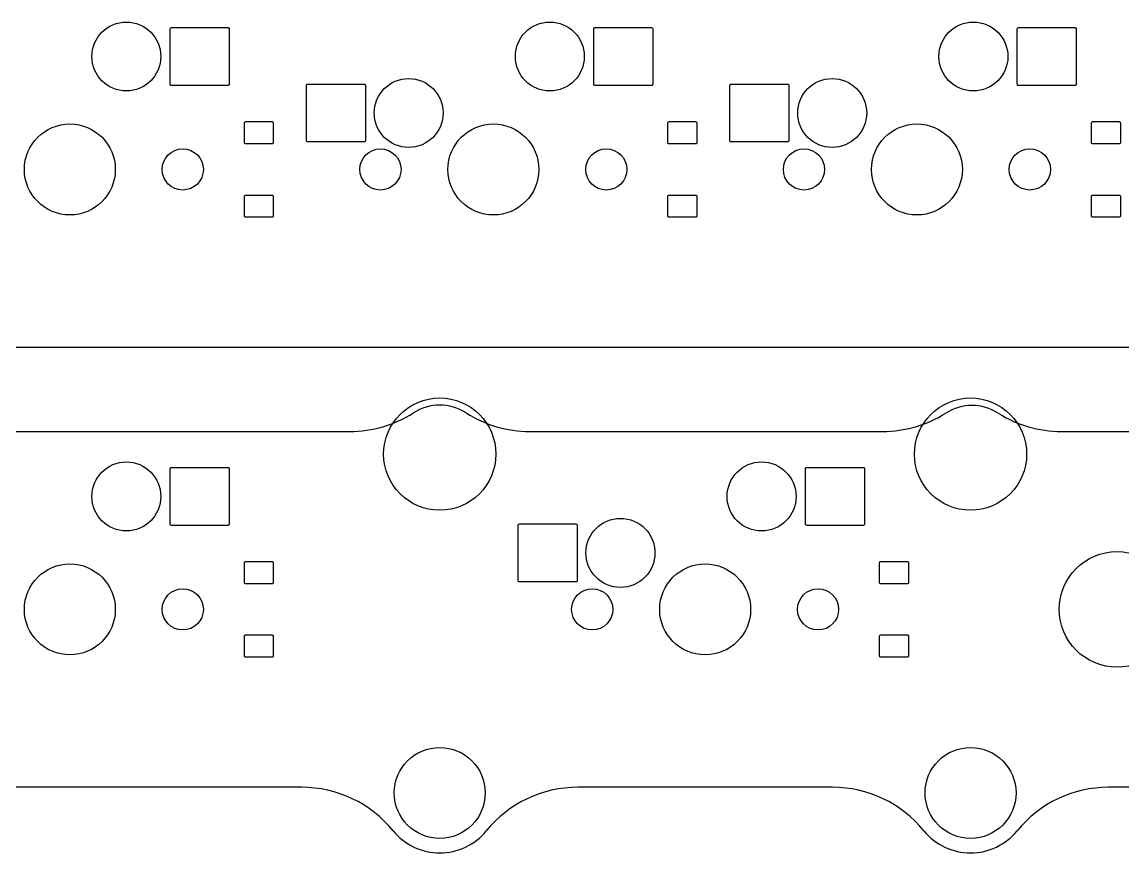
# Model space of a CAD drawing. Extents: x -27 to 356, y -111 to 35.
# Drawn here: x 226.45 to 275.97, y -30.74 to 6.63 of the extents above; entities that cross this region are included whole.
import ezdxf

# ---------------------------------------------------------------- set-up
doc = ezdxf.new("R2010")
doc.units = 0
doc.layers.add('BLACK', color=7, linetype='CONTINUOUS')

msp = doc.modelspace()

# ---------------------------------------------------------------- linework, layer by layer
at = {"layer": 'BLACK', "linetype": 'CONTINUOUS'}
for p, q in [((233.116, 6.33), (233.12, 6.34952)), ((233.116, 3.83), (233.116, 6.33)), ((233.12, 6.34952), (233.131, 6.36606)), ((233.131, 6.36606), (233.147, 6.37712)), ((233.147, 6.37712), (233.167, 6.381)), ((233.167, 6.381), (235.717, 6.381)), ((235.717, 6.381), (235.737, 6.37712)), ((235.737, 6.37712), (235.753, 6.36606)), ((235.753, 6.36606), (235.764, 6.34952)), ((235.764, 6.34952), (235.768, 6.33)), ((235.768, 6.33), (235.768, 3.83)), ((252.166, 6.33), (252.17, 6.34952)), ((252.166, 3.83), (252.166, 6.33)), ((252.17, 6.34952), (252.181, 6.36606)), ((252.181, 6.36606), (252.197, 6.37712)), ((252.197, 6.37712), (252.217, 6.381)), ((252.217, 6.381), (254.767, 6.381)), ((254.767, 6.381), (254.787, 6.37712)), ((254.787, 6.37712), (254.803, 6.36606)), ((254.803, 6.36606), (254.814, 6.34952)), ((254.814, 6.34952), (254.818, 6.33)), ((254.818, 6.33), (254.818, 3.83)), ((271.216, 6.33), (271.22, 6.34952)), ((271.216, 3.83), (271.216, 6.33)), ((271.22, 6.34952), (271.231, 6.36606)), ((271.231, 6.36606), (271.247, 6.37712)), ((271.247, 6.37712), (271.267, 6.381)), ((271.267, 6.381), (273.817, 6.381)), ((273.817, 6.381), (273.837, 6.37712)), ((273.837, 6.37712), (273.853, 6.36606)), ((273.853, 6.36606), (273.864, 6.34952)), ((273.864, 6.34952), (273.868, 6.33)), ((273.868, 6.33), (273.868, 3.83)), ((233.12, 3.81048), (233.116, 3.83)), ((233.131, 3.79394), (233.12, 3.81048)), ((233.147, 3.78288), (233.131, 3.79394)), ((233.167, 3.779), (233.147, 3.78288)), ((235.717, 3.779), (233.167, 3.779)), ((235.737, 3.78288), (235.717, 3.779)), ((235.753, 3.79394), (235.737, 3.78288)), ((235.764, 3.81048), (235.753, 3.79394)), ((235.768, 3.83), (235.764, 3.81048)), ((239.239, 3.79), (239.243, 3.80952)), ((239.239, 1.29), (239.239, 3.79)), ((239.243, 3.80952), (239.254, 3.82606)), ((239.254, 3.82606), (239.27, 3.83712)), ((239.27, 3.83712), (239.29, 3.841)), ((239.29, 3.841), (241.84, 3.841)), ((241.84, 3.841), (241.86, 3.83712)), ((241.86, 3.83712), (241.876, 3.82606)), ((241.876, 3.82606), (241.887, 3.80952)), ((241.887, 3.80952), (241.891, 3.79)), ((241.891, 3.79), (241.891, 1.29)), ((252.17, 3.81048), (252.166, 3.83)), ((252.181, 3.79394), (252.17, 3.81048)), ((252.197, 3.78288), (252.181, 3.79394)), ((252.217, 3.779), (252.197, 3.78288)), ((254.767, 3.779), (252.217, 3.779)), ((254.787, 3.78288), (254.767, 3.779)), ((254.803, 3.79394), (254.787, 3.78288)), ((254.814, 3.81048), (254.803, 3.79394)), ((254.818, 3.83), (254.814, 3.81048)), ((258.289, 3.79), (258.293, 3.80952)), ((258.289, 1.29), (258.289, 3.79)), ((258.293, 3.80952), (258.304, 3.82606)), ((258.304, 3.82606), (258.32, 3.83712)), ((258.32, 3.83712), (258.34, 3.841)), ((258.34, 3.841), (260.89, 3.841)), ((260.89, 3.841), (260.91, 3.83712)), ((260.91, 3.83712), (260.926, 3.82606)), ((260.926, 3.82606), (260.937, 3.80952)), ((260.937, 3.80952), (260.941, 3.79)), ((260.941, 3.79), (260.941, 1.29)), ((271.22, 3.81048), (271.216, 3.83)), ((271.231, 3.79394), (271.22, 3.81048)), ((271.247, 3.78288), (271.231, 3.79394)), ((271.267, 3.779), (271.247, 3.78288)), ((273.817, 3.779), (271.267, 3.779)), ((273.837, 3.78288), (273.817, 3.779)), ((273.853, 3.79394), (273.837, 3.78288)), ((273.864, 3.81048), (273.853, 3.79394)), ((273.868, 3.83), (273.864, 3.81048)), ((236.449, 2.1), (236.453, 2.11952)), ((236.449, 1.2), (236.449, 2.1)), ((236.453, 2.11952), (236.464, 2.13606)), ((236.464, 2.13606), (236.48, 2.14712)), ((236.48, 2.14712), (236.5, 2.151)), ((236.5, 2.151), (237.7, 2.151)), ((237.7, 2.151), (237.72, 2.14712)), ((237.72, 2.14712), (237.736, 2.13606)), ((237.736, 2.13606), (237.747, 2.11952)), ((237.747, 2.11952), (237.751, 2.1)), ((237.751, 2.1), (237.751, 1.2)), ((255.499, 2.1), (255.503, 2.11952)), ((255.499, 1.2), (255.499, 2.1)), ((255.503, 2.11952), (255.514, 2.13606)), ((255.514, 2.13606), (255.53, 2.14712)), ((255.53, 2.14712), (255.55, 2.151)), ((255.55, 2.151), (256.75, 2.151)), ((256.75, 2.151), (256.77, 2.14712)), ((256.77, 2.14712), (256.786, 2.13606)), ((256.786, 2.13606), (256.797, 2.11952)), ((256.797, 2.11952), (256.801, 2.1)), ((256.801, 2.1), (256.801, 1.2)), ((274.549, 2.1), (274.553, 2.11952)), ((274.549, 1.2), (274.549, 2.1)), ((274.553, 2.11952), (274.564, 2.13606)), ((274.564, 2.13606), (274.58, 2.14712)), ((274.58, 2.14712), (274.6, 2.151)), ((274.6, 2.151), (275.8, 2.151)), ((275.8, 2.151), (275.82, 2.14712)), ((275.82, 2.14712), (275.836, 2.13606)), ((275.836, 2.13606), (275.847, 2.11952)), ((275.847, 2.11952), (275.851, 2.1)), ((275.851, 2.1), (275.851, 1.2)), ((236.453, 1.18048), (236.449, 1.2)), ((236.464, 1.16394), (236.453, 1.18048)), ((236.48, 1.15288), (236.464, 1.16394)), ((236.5, 1.149), (236.48, 1.15288)), ((237.7, 1.149), (236.5, 1.149)), ((237.72, 1.15288), (237.7, 1.149)), ((237.736, 1.16394), (237.72, 1.15288)), ((237.747, 1.18048), (237.736, 1.16394)), ((237.751, 1.2), (237.747, 1.18048)), ((239.243, 1.27048), (239.239, 1.29)), ((239.254, 1.25394), (239.243, 1.27048)), ((239.27, 1.24288), (239.254, 1.25394)), ((239.29, 1.239), (239.27, 1.24288)), ((241.84, 1.239), (239.29, 1.239)), ((241.86, 1.24288), (241.84, 1.239)), ((241.876, 1.25394), (241.86, 1.24288)), ((241.887, 1.27048), (241.876, 1.25394)), ((241.891, 1.29), (241.887, 1.27048)), ((255.503, 1.18048), (255.499, 1.2)), ((255.514, 1.16394), (255.503, 1.18048)), ((255.53, 1.15288), (255.514, 1.16394)), ((255.55, 1.149), (255.53, 1.15288)), ((256.75, 1.149), (255.55, 1.149)), ((256.77, 1.15288), (256.75, 1.149)), ((256.786, 1.16394), (256.77, 1.15288)), ((256.797, 1.18048), (256.786, 1.16394)), ((256.801, 1.2), (256.797, 1.18048)), ((258.293, 1.27048), (258.289, 1.29)), ((258.304, 1.25394), (258.293, 1.27048)), ((258.32, 1.24288), (258.304, 1.25394)), ((258.34, 1.239), (258.32, 1.24288)), ((260.89, 1.239), (258.34, 1.239)), ((260.91, 1.24288), (260.89, 1.239)), ((260.926, 1.25394), (260.91, 1.24288)), ((260.937, 1.27048), (260.926, 1.25394)), ((260.941, 1.29), (260.937, 1.27048)), ((274.553, 1.18048), (274.549, 1.2)), ((274.564, 1.16394), (274.553, 1.18048)), ((274.58, 1.15288), (274.564, 1.16394)), ((274.6, 1.149), (274.58, 1.15288)), ((275.8, 1.149), (274.6, 1.149)), ((275.82, 1.15288), (275.8, 1.149)), ((275.836, 1.16394), (275.82, 1.15288)), ((275.847, 1.18048), (275.836, 1.16394)), ((275.851, 1.2), (275.847, 1.18048)), ((236.449, -1.2), (236.453, -1.18048)), ((236.449, -2.1), (236.449, -1.2)), ((236.453, -1.18048), (236.464, -1.16394)), ((236.464, -1.16394), (236.48, -1.15288)), ((236.48, -1.15288), (236.5, -1.149)), ((236.5, -1.149), (237.7, -1.149)), ((237.7, -1.149), (237.72, -1.15288)), ((237.72, -1.15288), (237.736, -1.16394)), ((237.736, -1.16394), (237.747, -1.18048)), ((237.747, -1.18048), (237.751, -1.2)), ((237.751, -1.2), (237.751, -2.1)), ((255.499, -1.2), (255.503, -1.18048)), ((255.499, -2.1), (255.499, -1.2)), ((255.503, -1.18048), (255.514, -1.16394)), ((255.514, -1.16394), (255.53, -1.15288)), ((255.53, -1.15288), (255.55, -1.149)), ((255.55, -1.149), (256.75, -1.149)), ((256.75, -1.149), (256.77, -1.15288)), ((256.77, -1.15288), (256.786, -1.16394)), ((256.786, -1.16394), (256.797, -1.18048)), ((256.797, -1.18048), (256.801, -1.2)), ((256.801, -1.2), (256.801, -2.1)), ((274.549, -1.2), (274.553, -1.18048)), ((274.549, -2.1), (274.549, -1.2)), ((274.553, -1.18048), (274.564, -1.16394)), ((274.564, -1.16394), (274.58, -1.15288)), ((274.58, -1.15288), (274.6, -1.149)), ((274.6, -1.149), (275.8, -1.149)), ((275.8, -1.149), (275.82, -1.15288)), ((275.82, -1.15288), (275.836, -1.16394)), ((275.836, -1.16394), (275.847, -1.18048)), ((275.847, -1.18048), (275.851, -1.2)), ((275.851, -1.2), (275.851, -2.1)), ((236.453, -2.11952), (236.449, -2.1)), ((236.464, -2.13606), (236.453, -2.11952)), ((236.48, -2.14712), (236.464, -2.13606)), ((236.5, -2.151), (236.48, -2.14712)), ((237.7, -2.151), (236.5, -2.151)), ((237.72, -2.14712), (237.7, -2.151)), ((237.736, -2.13606), (237.72, -2.14712)), ((237.747, -2.11952), (237.736, -2.13606)), ((237.751, -2.1), (237.747, -2.11952)), ((255.503, -2.11952), (255.499, -2.1)), ((255.514, -2.13606), (255.503, -2.11952)), ((255.53, -2.14712), (255.514, -2.13606)), ((255.55, -2.151), (255.53, -2.14712)), ((256.75, -2.151), (255.55, -2.151)), ((256.77, -2.14712), (256.75, -2.151)), ((256.786, -2.13606), (256.77, -2.14712)), ((256.797, -2.11952), (256.786, -2.13606)), ((256.801, -2.1), (256.797, -2.11952)), ((274.553, -2.11952), (274.549, -2.1)), ((274.564, -2.13606), (274.553, -2.11952)), ((274.58, -2.14712), (274.564, -2.13606)), ((274.6, -2.151), (274.58, -2.14712)), ((275.8, -2.151), (274.6, -2.151)), ((275.82, -2.14712), (275.8, -2.151)), ((275.836, -2.13606), (275.82, -2.14712)), ((275.847, -2.11952), (275.836, -2.13606)), ((275.851, -2.1), (275.847, -2.11952)), ((349.875, -8), (-21.025, -8)), ((349.875, -8), (-21.025, -8)), ((-21.025, -11.785), (241.191, -11.785)), ((-21.025, -11.785), (241.191, -11.785)), ((249.283, -11.785), (265.152, -11.785)), ((249.283, -11.785), (265.152, -11.785)), ((273.198, -11.785), (349.875, -11.785)), ((273.198, -11.785), (349.875, -11.785)), ((233.116, -13.455), (233.12, -13.4355)), ((233.116, -15.955), (233.116, -13.455)), ((233.12, -13.4355), (233.131, -13.4189)), ((233.131, -13.4189), (233.147, -13.4079)), ((233.147, -13.4079), (233.167, -13.404)), ((233.167, -13.404), (235.717, -13.404)), ((235.717, -13.404), (235.737, -13.4079)), ((235.737, -13.4079), (235.753, -13.4189)), ((235.753, -13.4189), (235.764, -13.4355)), ((235.764, -13.4355), (235.768, -13.455)), ((235.768, -13.455), (235.768, -15.955)), ((261.691, -13.455), (261.695, -13.4355)), ((261.691, -15.955), (261.691, -13.455)), ((261.695, -13.4355), (261.706, -13.4189)), ((261.706, -13.4189), (261.722, -13.4079)), ((261.722, -13.4079), (261.742, -13.404)), ((261.742, -13.404), (264.292, -13.404)), ((264.292, -13.404), (264.312, -13.4079)), ((264.312, -13.4079), (264.328, -13.4189)), ((264.328, -13.4189), (264.339, -13.4355)), ((264.339, -13.4355), (264.343, -13.455)), ((264.343, -13.455), (264.343, -15.955)), ((233.12, -15.9745), (233.116, -15.955)), ((233.131, -15.9911), (233.12, -15.9745)), ((233.147, -16.0021), (233.131, -15.9911)), ((233.167, -16.006), (233.147, -16.0021)), ((235.717, -16.006), (233.167, -16.006)), ((235.737, -16.0021), (235.717, -16.006)), ((235.753, -15.9911), (235.737, -16.0021)), ((235.764, -15.9745), (235.753, -15.9911)), ((235.768, -15.955), (235.764, -15.9745)), ((248.764, -15.995), (248.768, -15.9755)), ((248.764, -18.495), (248.764, -15.995)), ((248.768, -15.9755), (248.779, -15.9589)), ((248.779, -15.9589), (248.795, -15.9479)), ((248.795, -15.9479), (248.815, -15.944)), ((248.815, -15.944), (251.365, -15.944)), ((251.365, -15.944), (251.385, -15.9479)), ((251.385, -15.9479), (251.401, -15.9589)), ((251.401, -15.9589), (251.412, -15.9755)), ((251.412, -15.9755), (251.416, -15.995)), ((251.416, -15.995), (251.416, -18.495)), ((261.695, -15.9745), (261.691, -15.955)), ((261.706, -15.9911), (261.695, -15.9745)), ((261.722, -16.0021), (261.706, -15.9911)), ((261.742, -16.006), (261.722, -16.0021)), ((264.292, -16.006), (261.742, -16.006)), ((264.312, -16.0021), (264.292, -16.006)), ((264.328, -15.9911), (264.312, -16.0021)), ((264.339, -15.9745), (264.328, -15.9911)), ((264.343, -15.955), (264.339, -15.9745)), ((236.449, -17.685), (236.453, -17.6655)), ((236.449, -18.585), (236.449, -17.685)), ((236.453, -17.6655), (236.464, -17.6489)), ((236.464, -17.6489), (236.48, -17.6379)), ((236.48, -17.6379), (236.5, -17.634)), ((236.5, -17.634), (237.7, -17.634)), ((237.7, -17.634), (237.72, -17.6379)), ((237.72, -17.6379), (237.736, -17.6489)), ((237.736, -17.6489), (237.747, -17.6655)), ((237.747, -17.6655), (237.751, -17.685)), ((237.751, -17.685), (237.751, -18.585)), ((265.024, -17.685), (265.028, -17.6655)), ((265.024, -18.585), (265.024, -17.685)), ((265.028, -17.6655), (265.039, -17.6489)), ((265.039, -17.6489), (265.055, -17.6379)), ((265.055, -17.6379), (265.075, -17.634)), ((265.075, -17.634), (266.275, -17.634)), ((266.275, -17.634), (266.295, -17.6379)), ((266.295, -17.6379), (266.311, -17.6489)), ((266.311, -17.6489), (266.322, -17.6655)), ((266.322, -17.6655), (266.326, -17.685)), ((266.326, -17.685), (266.326, -18.585)), ((236.453, -18.6045), (236.449, -18.585)), ((236.464, -18.6211), (236.453, -18.6045)), ((236.48, -18.6321), (236.464, -18.6211)), ((236.5, -18.636), (236.48, -18.6321)), ((237.7, -18.636), (236.5, -18.636)), ((237.72, -18.6321), (237.7, -18.636)), ((237.736, -18.6211), (237.72, -18.6321)), ((237.747, -18.6045), (237.736, -18.6211)), ((237.751, -18.585), (237.747, -18.6045)), ((248.768, -18.5145), (248.764, -18.495)), ((248.779, -18.5311), (248.768, -18.5145)), ((248.795, -18.5421), (248.779, -18.5311)), ((248.815, -18.546), (248.795, -18.5421)), ((251.365, -18.546), (248.815, -18.546)), ((251.385, -18.5421), (251.365, -18.546)), ((251.401, -18.5311), (251.385, -18.5421)), ((251.412, -18.5145), (251.401, -18.5311)), ((251.416, -18.495), (251.412, -18.5145)), ((265.028, -18.6045), (265.024, -18.585)), ((265.039, -18.6211), (265.028, -18.6045)), ((265.055, -18.6321), (265.039, -18.6211)), ((265.075, -18.636), (265.055, -18.6321)), ((266.275, -18.636), (265.075, -18.636)), ((266.295, -18.6321), (266.275, -18.636)), ((266.311, -18.6211), (266.295, -18.6321)), ((266.322, -18.6045), (266.311, -18.6211)), ((266.326, -18.585), (266.322, -18.6045)), ((236.449, -20.985), (236.453, -20.9655)), ((236.449, -21.885), (236.449, -20.985)), ((236.453, -20.9655), (236.464, -20.9489)), ((236.464, -20.9489), (236.48, -20.9379)), ((236.48, -20.9379), (236.5, -20.934)), ((236.5, -20.934), (237.7, -20.934)), ((237.7, -20.934), (237.72, -20.9379)), ((237.72, -20.9379), (237.736, -20.9489)), ((237.736, -20.9489), (237.747, -20.9655)), ((237.747, -20.9655), (237.751, -20.985)), ((237.751, -20.985), (237.751, -21.885)), ((265.024, -20.985), (265.028, -20.9655)), ((265.024, -21.885), (265.024, -20.985)), ((265.028, -20.9655), (265.039, -20.9489)), ((265.039, -20.9489), (265.055, -20.9379)), ((265.055, -20.9379), (265.075, -20.934)), ((265.075, -20.934), (266.275, -20.934)), ((266.275, -20.934), (266.295, -20.9379)), ((266.295, -20.9379), (266.311, -20.9489)), ((266.311, -20.9489), (266.322, -20.9655)), ((266.322, -20.9655), (266.326, -20.985)), ((266.326, -20.985), (266.326, -21.885)), ((236.453, -21.9045), (236.449, -21.885)), ((236.464, -21.9211), (236.453, -21.9045)), ((236.48, -21.9321), (236.464, -21.9211)), ((236.5, -21.936), (236.48, -21.9321)), ((237.7, -21.936), (236.5, -21.936)), ((237.72, -21.9321), (237.7, -21.936)), ((237.736, -21.9211), (237.72, -21.9321)), ((237.747, -21.9045), (237.736, -21.9211)), ((237.751, -21.885), (237.747, -21.9045)), ((265.028, -21.9045), (265.024, -21.885)), ((265.039, -21.9211), (265.028, -21.9045)), ((265.055, -21.9321), (265.039, -21.9211)), ((265.075, -21.936), (265.055, -21.9321)), ((266.275, -21.936), (265.075, -21.936)), ((266.295, -21.9321), (266.275, -21.936)), ((266.311, -21.9211), (266.295, -21.9321)), ((266.322, -21.9045), (266.311, -21.9211)), ((266.326, -21.885), (266.322, -21.9045)), ((239.028, -27.785), (-21.025, -27.785)), ((239.028, -27.785), (-21.025, -27.785)), ((262.904, -27.785), (251.446, -27.785)), ((262.904, -27.785), (251.446, -27.785)), ((349.875, -27.785), (275.322, -27.785)), ((349.875, -27.785), (275.322, -27.785))]:
    msp.add_line(p, q, dxfattribs=at)
at = {"layer": 'BLACK'}
for centre, radius in [((231.14, 5.08), 1.551), ((250.19, 5.08), 1.551), ((269.24, 5.08), 1.551), ((243.84, 2.54), 1.551), ((262.89, 2.54), 1.551), ((228.6, 0), 2.0449), ((247.65, 0), 2.0449), ((266.7, 0), 2.0449), ((233.68, 0), 0.926), ((242.57, 0), 0.926), ((252.73, 0), 0.926), ((261.62, 0), 0.926), ((271.78, 0), 0.926), ((245.237, -12.8), 2.524), ((269.113, -12.8), 2.524), ((231.14, -14.705), 1.551), ((259.715, -14.705), 1.551), ((253.365, -17.245), 1.551), ((275.701, -19.785), 2.6), ((228.6, -19.785), 2.0449), ((257.175, -19.785), 2.0449), ((233.68, -19.785), 0.926), ((252.095, -19.785), 0.926), ((262.255, -19.785), 0.926), ((245.237, -28.04), 2.0449), ((269.113, -28.04), 2.0449)]:
    msp.add_circle(centre, radius, dxfattribs=at)
for centre, radius, start, end in [((245.237, -12.8), 2.2, 57.3519, 122.648), ((245.237, -12.8), 2.2, 57.3519, 122.648), ((269.175, -12.815), 2.2, 57.565, 122.435), ((269.175, -12.815), 2.2, 57.565, 122.435), ((241.191, -6.4851), 5.29987, -90.0009, -57.3521), ((241.191, -6.4851), 5.29987, -90.0009, -57.3521), ((249.283, -6.4849), 5.3001, -122.648, -90.0002), ((249.283, -6.4849), 5.3001, -122.648, -90.0002), ((265.152, -6.4852), 5.29979, -90.0008, -57.5645), ((265.152, -6.4852), 5.29979, -90.0008, -57.5645), ((273.198, -6.4848), 5.3002, -122.434, -90.0003), ((273.198, -6.4848), 5.3002, -122.434, -90.0003), ((239.028, -33.085), 5.3, 39.0963, 90), ((239.028, -33.085), 5.3, 39.0963, 90), ((251.446, -33.085), 5.3, 90, 140.904), ((251.446, -33.085), 5.3, 90, 140.904), ((262.904, -33.085), 5.3, 39.0963, 90), ((262.904, -33.085), 5.3, 39.0963, 90), ((275.322, -33.085), 5.3, 90, 140.904), ((275.322, -33.085), 5.3, 90, 140.904), ((245.237, -28.04), 2.7, -140.904, -39.0962), ((245.237, -28.04), 2.7, -140.904, -39.0962), ((269.113, -28.04), 2.7, -140.904, -39.0962), ((269.113, -28.04), 2.7, -140.904, -39.0962)]:
    msp.add_arc(centre, radius, start, end, dxfattribs=at)

doc.saveas('drawing.dxf')
